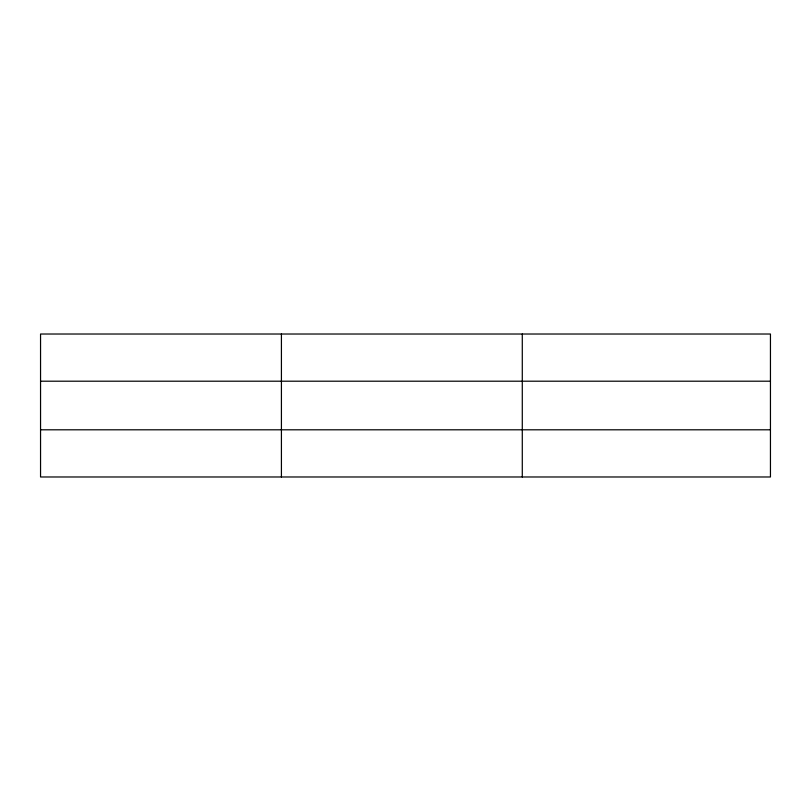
<?xml version="1.0" encoding="UTF-8"?>
<svg xmlns="http://www.w3.org/2000/svg" width="811" height="811" viewBox="0 0 811 811"><rect width="100%" height="100%" fill="white"/><g stroke="black" fill="none" stroke-linecap="round" stroke-linejoin="round"><path stroke-width="1.22" d="M281.417 334.02L281.417 476.98M522.284 334.02L522.284 476.98M770.45 381.2L770.45 334.02L40.55 334.02L40.55 476.98L770.45 476.98L770.45 381.2L40.55 381.2M40.55 429.8L770.45 429.8"/></g></svg>
